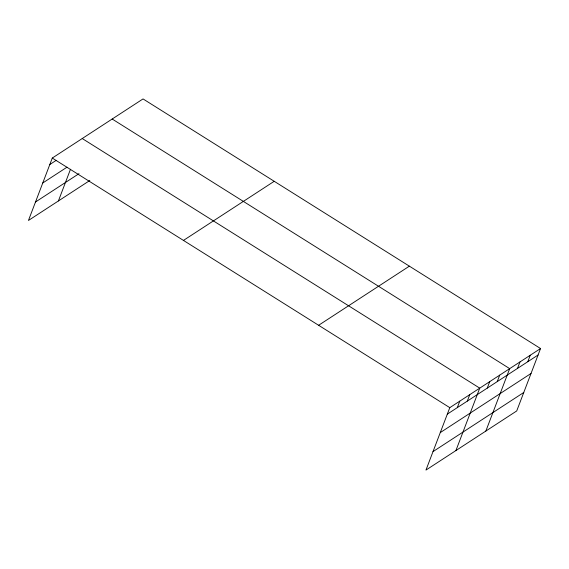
<?xml version="1.0" encoding="UTF-8"?>
<svg xmlns="http://www.w3.org/2000/svg" width="569" height="569" viewBox="0 0 569 569"><rect width="100%" height="100%" fill="white"/><g stroke="black" fill="none" stroke-linecap="round" stroke-linejoin="round"><path stroke-width="0.85" d="M540.55 348.534L449.795 407.653L425.961 470.079L516.716 410.953L540.55 348.534L143.039 98.921L52.284 158.047L28.45 220.466L89.817 180.487M58.401 200.957L70.499 169.256M457.312 407.624L459.78 401.152M467.291 401.117L469.766 394.651M455.911 450.57L479.745 388.143L82.235 138.537M487.256 388.115L489.731 381.643M497.242 381.607L499.71 375.142M485.855 431.053L509.696 368.634L112.185 119.028M517.506 368.406L519.981 361.934M527.797 361.706L530.265 355.234M49.816 164.512L56.231 160.337M42.767 182.976L67.007 167.186M35.498 202.002L78.999 173.666M183.467 240.417L274.215 181.298M318.619 325.283L409.374 266.164M447.326 414.125L538.082 355.006M440.278 432.589L531.026 373.47M433.009 451.615L523.764 392.489M52.284 158.047L449.795 407.653"/></g></svg>
